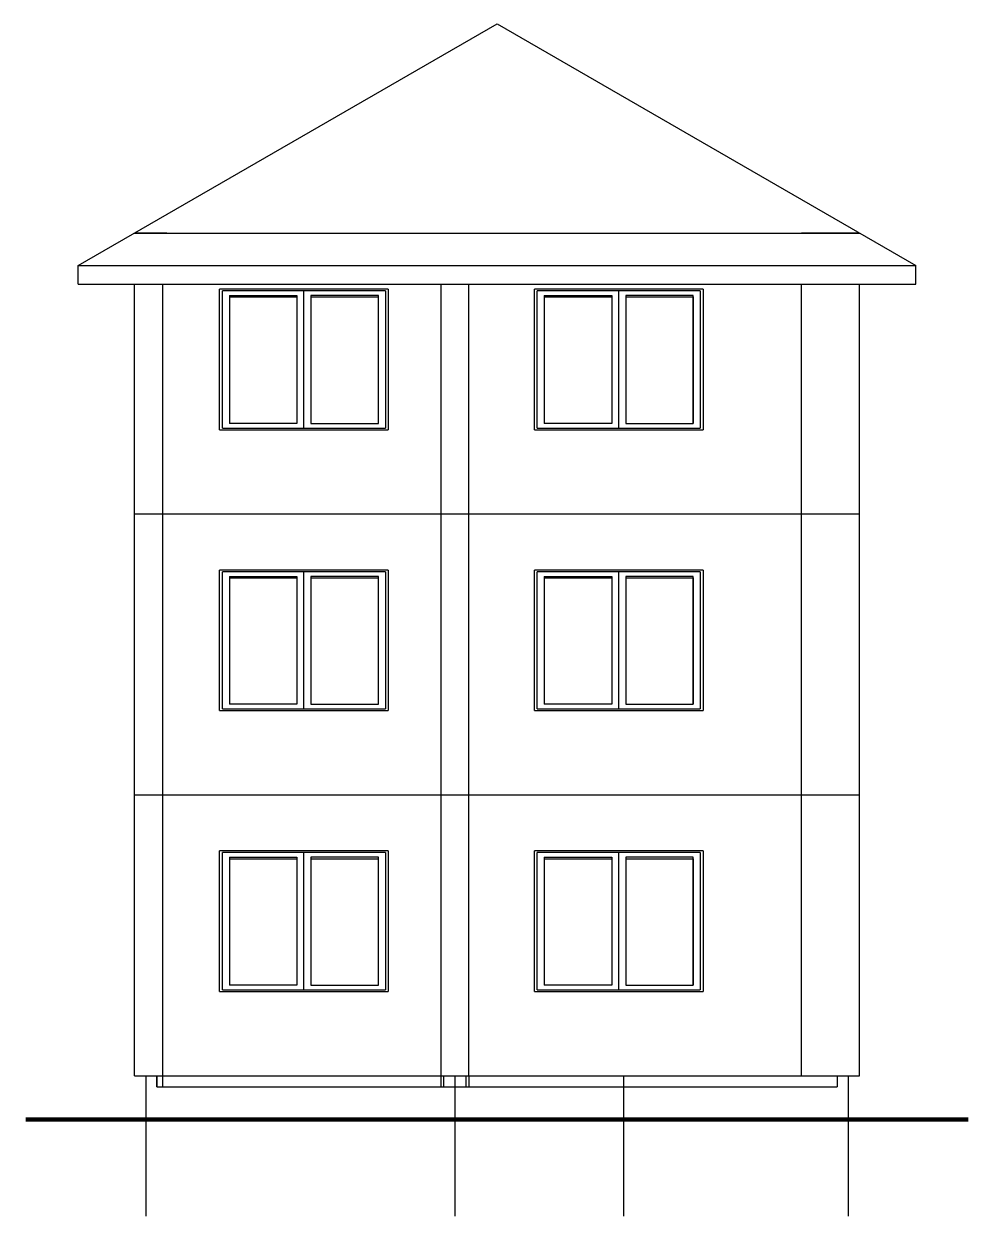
# Model space of a CAD drawing. Extents: x 13332 to 23434, y -1500 to 11234.
import ezdxf

# ---------------------------------------------------------------- set-up
doc = ezdxf.new("R2010")
doc.units = 0
doc.header["$LTSCALE"] = 1000
doc.header["$MEASUREMENT"] = 0
for name, color, linetype in [('DOTE', 1, 'Continuous'), ('E_FLOOR', 4, 'Continuous'), ('E_LINE', 7, 'Continuous'), ('E_ROOF', 4, 'Continuous'), ('E_SPACE', 7, 'Continuous'), ('E_WINDOW', 4, 'Continuous')]:
    doc.layers.add(name, color=color, linetype=linetype)

# ---------------------------------------------------------------- blocks, each defined once
blk = doc.blocks.new('*U8')
at = {"layer": 'E_WINDOW'}
for p, q in [((1800, 1500), (0, 1500)), ((0, 0), (0, 1500)), ((1770, 1483), (30, 1483)), ((30, 17), (30, 1483)), ((105, 1433), (825, 1433)), ((105, 1433), (105, 67)), ((105, 1418), (825, 1418)), ((825, 1433), (825, 67)), ((900, 17), (900, 1483)), ((1695, 1433), (975, 1433)), ((975, 1433), (975, 67)), ((975, 1418), (1694, 1418)), ((1694, 1418), (1694, 67)), ((1695, 67), (1695, 1433)), ((1770, 1483), (1770, 17)), ((1800, 1500), (1800, 0)), ((0, 0), (1800, 0)), ((30, 17), (1770, 17)), ((825, 67), (105, 67)), ((975, 67), (1695, 67))]:
    blk.add_line(p, q, dxfattribs=at)
blk = doc.blocks.new('*U9')
at = {"layer": 'E_WINDOW'}
for p, q in [((1800, 1500), (0, 1500)), ((0, 0), (0, 1500)), ((1770, 1483), (30, 1483)), ((30, 17), (30, 1483)), ((105, 1433), (825, 1433)), ((105, 1433), (105, 67)), ((105, 1418), (825, 1418)), ((825, 1433), (825, 67)), ((900, 17), (900, 1483)), ((1695, 1433), (975, 1433)), ((975, 1433), (975, 67)), ((975, 1418), (1694, 1418)), ((1694, 1418), (1694, 67)), ((1695, 67), (1695, 1433)), ((1770, 1483), (1770, 17)), ((1800, 1500), (1800, 0)), ((0, 0), (1800, 0)), ((30, 17), (1770, 17)), ((825, 67), (105, 67)), ((975, 67), (1695, 67))]:
    blk.add_line(p, q, dxfattribs=at)
blk = doc.blocks.new('*U10')
at = {"layer": 'E_WINDOW'}
for p, q in [((1800, 1500), (0, 1500)), ((0, 0), (0, 1500)), ((1770, 1483), (30, 1483)), ((30, 17), (30, 1483)), ((105, 1433), (825, 1433)), ((105, 1433), (105, 67)), ((105, 1418), (825, 1418)), ((825, 1433), (825, 67)), ((900, 17), (900, 1483)), ((1695, 1433), (975, 1433)), ((975, 1433), (975, 67)), ((975, 1418), (1694, 1418)), ((1694, 1418), (1694, 67)), ((1695, 67), (1695, 1433)), ((1770, 1483), (1770, 17)), ((1800, 1500), (1800, 0)), ((0, 0), (1800, 0)), ((30, 17), (1770, 17)), ((825, 67), (105, 67)), ((975, 67), (1695, 67))]:
    blk.add_line(p, q, dxfattribs=at)
blk = doc.blocks.new('*U11')
at = {"layer": 'E_WINDOW'}
for p, q in [((1800, 1500), (0, 1500)), ((0, 0), (0, 1500)), ((1770, 1483), (30, 1483)), ((30, 17), (30, 1483)), ((105, 1433), (825, 1433)), ((105, 1433), (105, 67)), ((105, 1418), (825, 1418)), ((825, 1433), (825, 67)), ((900, 17), (900, 1483)), ((1695, 1433), (975, 1433)), ((975, 1433), (975, 67)), ((975, 1418), (1694, 1418)), ((1694, 1418), (1694, 67)), ((1695, 67), (1695, 1433)), ((1770, 1483), (1770, 17)), ((1800, 1500), (1800, 0)), ((0, 0), (1800, 0)), ((30, 17), (1770, 17)), ((825, 67), (105, 67)), ((975, 67), (1695, 67))]:
    blk.add_line(p, q, dxfattribs=at)
blk = doc.blocks.new('*U12')
at = {"layer": 'E_WINDOW'}
for p, q in [((1800, 1500), (0, 1500)), ((0, 0), (0, 1500)), ((1770, 1483), (30, 1483)), ((30, 17), (30, 1483)), ((105, 1433), (825, 1433)), ((105, 1433), (105, 67)), ((105, 1418), (825, 1418)), ((825, 1433), (825, 67)), ((900, 17), (900, 1483)), ((1695, 1433), (975, 1433)), ((975, 1433), (975, 67)), ((975, 1418), (1694, 1418)), ((1694, 1418), (1694, 67)), ((1695, 67), (1695, 1433)), ((1770, 1483), (1770, 17)), ((1800, 1500), (1800, 0)), ((0, 0), (1800, 0)), ((30, 17), (1770, 17)), ((825, 67), (105, 67)), ((975, 67), (1695, 67))]:
    blk.add_line(p, q, dxfattribs=at)
blk = doc.blocks.new('*U13')
at = {"layer": 'E_WINDOW'}
for p, q in [((1800, 1500), (0, 1500)), ((0, 0), (0, 1500)), ((1770, 1483), (30, 1483)), ((30, 17), (30, 1483)), ((105, 1433), (825, 1433)), ((105, 1433), (105, 67)), ((105, 1418), (825, 1418)), ((825, 1433), (825, 67)), ((900, 17), (900, 1483)), ((1695, 1433), (975, 1433)), ((975, 1433), (975, 67)), ((975, 1418), (1694, 1418)), ((1694, 1418), (1694, 67)), ((1695, 67), (1695, 1433)), ((1770, 1483), (1770, 17)), ((1800, 1500), (1800, 0)), ((0, 0), (1800, 0)), ((30, 17), (1770, 17)), ((825, 67), (105, 67)), ((975, 67), (1695, 67))]:
    blk.add_line(p, q, dxfattribs=at)

msp = doc.modelspace()

# ---------------------------------------------------------------- linework, layer by layer
at = {"layer": 'DOTE'}
for p, q in [((14633, 0, 6000), (14633, -1500, 6000)), ((14633, 0, 3000), (14633, -1500, 3000)), ((14633, 0), (14633, -1500)), ((17933, 0, 6000), (17933, -1500, 6000)), ((17933, 0, 3000), (17933, -1500, 3000)), ((17933, 0), (17933, -1500)), ((19733, 0, 6000), (19733, -1500, 6000)), ((19733, 0, 3000), (19733, -1500, 3000)), ((19733, 0), (19733, -1500)), ((22133, 0, 6000), (22133, -1500, 6000)), ((22133, 0, 3000), (22133, -1500, 3000)), ((22133, 0), (22133, -1500))]:
    msp.add_line(p, q, dxfattribs=at)
at = {"layer": 'E_FLOOR'}
for points in [[(14513, 9000), (22253, 9000)], [(14513, 6000), (22253, 6000)], [(14513, 3000), (22253, 3000)], [(14513, 0), (22253, 0)]]:
    msp.add_lwpolyline(points, dxfattribs=at)
at = {"layer": 'E_LINE'}
for p, q in [((14859, 9000), (14513, 9000)), ((17783, 9000), (18083, 9000)), ((22253, 9000), (21633, 9000)), ((14513, 0), (14513, 8454)), ((14813, 8454), (14813, 0)), ((17783, 8454), (17783, 0)), ((18083, 0), (18083, 8454)), ((21633, 0), (21633, 8454)), ((22253, 0), (22253, 8454)), ((14513, 6000), (22253, 6000)), ((14513, 3000), (22253, 3000)), ((14513, 0), (22253, 0)), ((13352, -450), (23414, -450))]:
    msp.add_line(p, q, dxfattribs=at)
at = {"layer": 'E_LINE', "const_width": 40}
msp.add_lwpolyline([(13352, -470), (23414, -470)], dxfattribs=at)
at = {"layer": 'E_ROOF'}
for p, q in [((13913, 8654), (18383, 11234)), ((18383, 11234), (22853, 8654)), ((13913, 8454), (13913, 8654)), ((13913, 8654), (22853, 8654)), ((22853, 8454), (22853, 8654)), ((13913, 8454), (22853, 8454))]:
    msp.add_line(p, q, dxfattribs=at)
at = {"layer": 'E_SPACE'}
for p, q in [((14753, 0), (14753, -120)), ((14753, -120), (14753, 0)), ((14813, 0), (14813, -120)), ((17783, 0), (17783, -120)), ((17813, 0), (17813, -120)), ((18053, -120), (18053, 0)), ((18083, 0), (18083, -120)), ((22013, 0), (22013, -120)), ((22013, 0), (22013, -120)), ((14753, -120), (17813, -120)), ((17813, -120), (18053, -120)), ((18053, -120), (22013, -120))]:
    msp.add_line(p, q, dxfattribs=at)

# ---------------------------------------------------------------- block references
at = {"layer": 'E_WINDOW'}
for name, p in [('*U12', (15421, 6900)), ('*U13', (18783, 6900)), ('*U10', (15421, 3900)), ('*U11', (18783, 3900)), ('*U8', (15421, 900)), ('*U9', (18783, 900))]:
    msp.add_blockref(name, p, dxfattribs=at)

doc.saveas('drawing.dxf')
